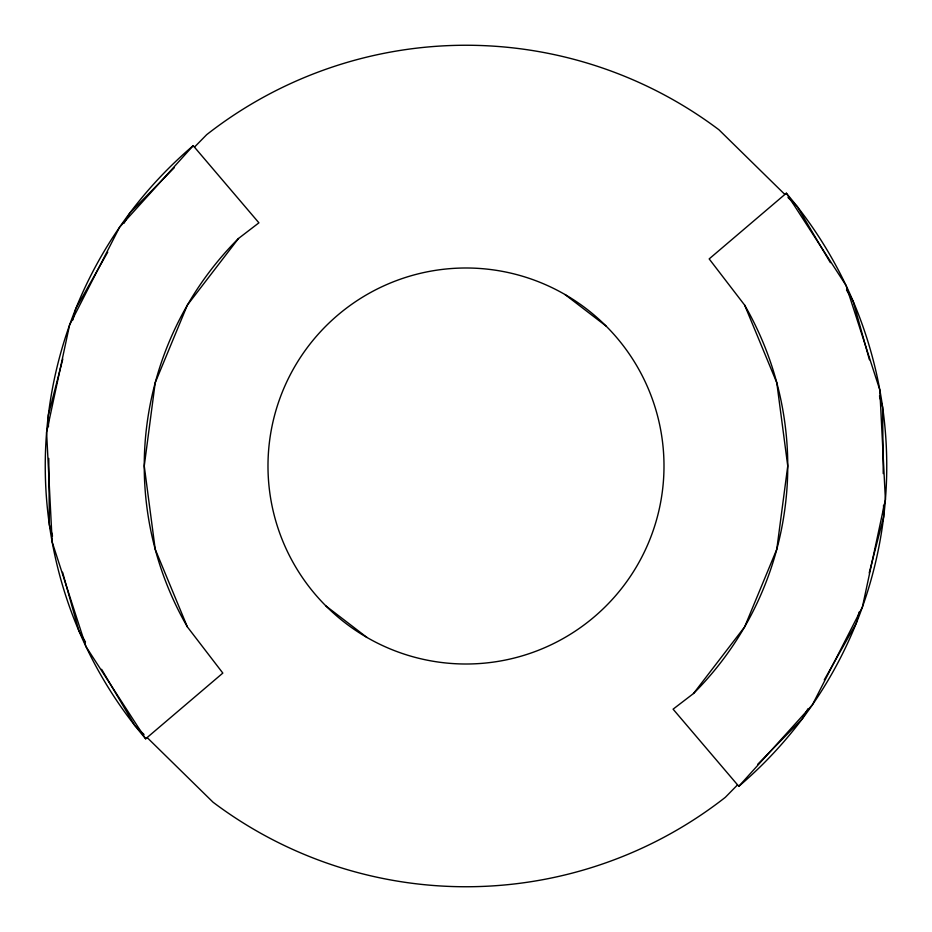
<?xml version="1.0" encoding="UTF-8"?>
<svg xmlns="http://www.w3.org/2000/svg" width="932" height="932" viewBox="0 0 932 932"><rect width="100%" height="100%" fill="white"/><g stroke="black" fill="none" stroke-linecap="round" stroke-linejoin="round"><path stroke-width="1.4" d="M62.782 359.088L48.348 415.09L48.464 426.716M72.847 319.991L75.76 308.725L107.739 252.094M859.153 612.009L856.24 623.275L824.261 679.906M869.218 572.912L883.653 516.91L883.536 505.284M124.038 223.214L129.758 213.079L174.284 167.702M807.962 708.786L802.242 718.922L757.716 764.298M238.487 238.487L187.355 305.125L155.213 382.726L144.25 466L155.213 549.274L187.355 626.875L222.83 673.09L145.672 738.796L85.989 646.587L52.192 542.086L46.6 432.39L69.585 324.988L119.599 227.187L193.204 145.672L258.91 222.83L238.487 238.487A321.75 321.75 0 0 0 187.355 626.875M693.513 693.513L744.645 626.875L776.787 549.274L787.75 466L776.787 382.726L744.645 305.125L709.17 258.91L786.328 193.204L846.011 285.413L879.808 389.914L885.4 499.61L862.415 607.012L812.401 704.813L738.796 786.328L673.09 709.17L693.513 693.513A321.75 321.75 0 0 0 744.645 305.125M194.45 147.139L206.671 134.674A420.74 420.74 0 0 1 718.922 129.758L784.861 194.45M737.55 784.861L725.329 797.326A420.74 420.74 0 0 1 213.079 802.242L147.139 737.55M565.002 294.524L606.01 325.99M325.99 606.01L366.998 637.476A197.992 197.992 0 0 0 663.992 466A197.992 197.992 0 0 0 366.998 294.524A197.992 197.992 0 0 0 366.998 637.476M787.971 197.502L797.326 206.671L830.389 262.684M144.029 734.498L134.674 725.329L101.611 669.316M846.512 290.003L853.153 301.269L869.428 359.752M85.488 641.997L78.847 630.731L62.572 572.248M879.482 395.879L882.604 407.074L883.233 473.596M52.518 536.121L49.396 524.926L48.767 458.404M786.328 193.204A420.74 420.74 0 0 1 738.796 786.328M145.672 738.796A420.74 420.74 0 0 1 193.204 145.672"/></g></svg>
